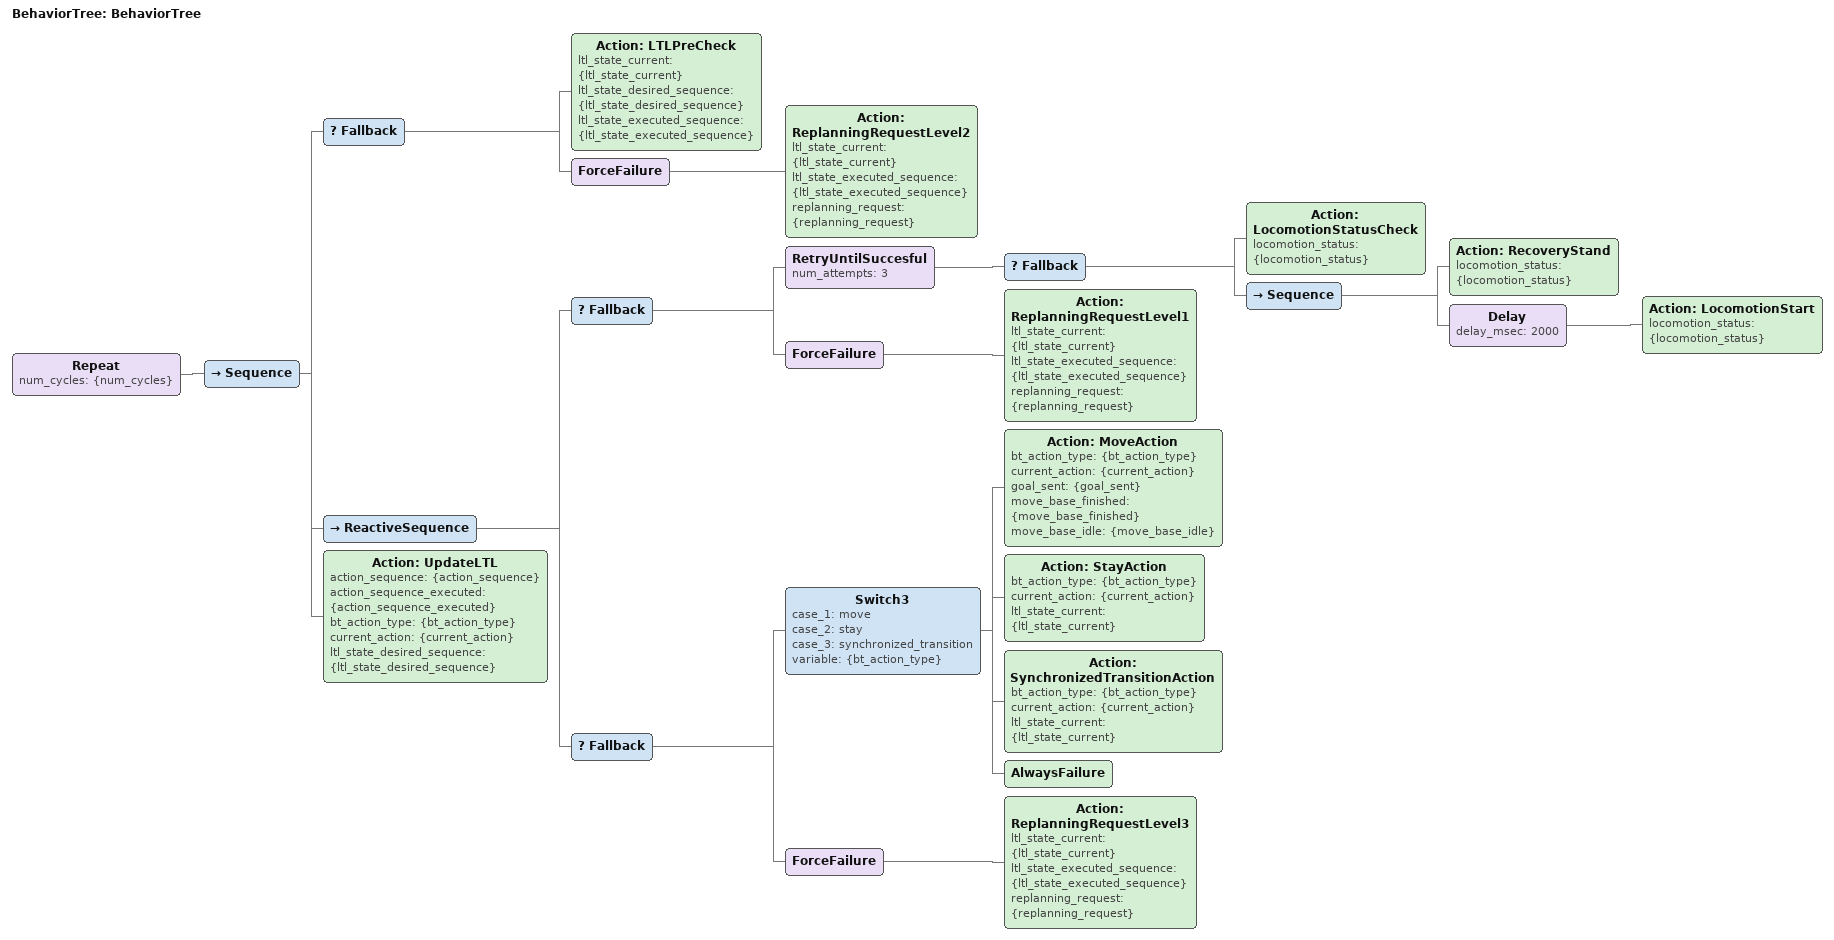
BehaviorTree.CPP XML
<?xml version="1.0"?>
<root main_tree_to_execute="BehaviorTree">
    <BehaviorTree ID="BehaviorTree">
        <Repeat num_cycles="{num_cycles}">
            <Sequence>
                <Fallback>
                    <Action ID="LTLPreCheck" ltl_state_current="{ltl_state_current}" ltl_state_desired_sequence="{ltl_state_desired_sequence}" ltl_state_executed_sequence="{ltl_state_executed_sequence}"/>
                    <ForceFailure>
                        <Action ID="ReplanningRequestLevel2" ltl_state_current="{ltl_state_current}" ltl_state_executed_sequence="{ltl_state_executed_sequence}" replanning_request="{replanning_request}"/>
                    </ForceFailure>
                </Fallback>
                <ReactiveSequence>
                    <Fallback>
                        <RetryUntilSuccesful num_attempts="3">
                            <Fallback>
                                <Action ID="LocomotionStatusCheck" locomotion_status="{locomotion_status}"/>
                                <Sequence>
                                    <Action ID="RecoveryStand" locomotion_status="{locomotion_status}"/>
                                    <Delay delay_msec="2000">
                                        <Action ID="LocomotionStart" locomotion_status="{locomotion_status}"/>
                                    </Delay>
                                </Sequence>
                            </Fallback>
                        </RetryUntilSuccesful>
                        <ForceFailure>
                            <Action ID="ReplanningRequestLevel1" ltl_state_current="{ltl_state_current}" ltl_state_executed_sequence="{ltl_state_executed_sequence}" replanning_request="{replanning_request}"/>
                        </ForceFailure>
                    </Fallback>
                    <Fallback>
                        <Switch3 case_1="move" case_2="stay" case_3="synchronized_transition" variable="{bt_action_type}">
                            <Action ID="MoveAction" bt_action_type="{bt_action_type}" current_action="{current_action}" goal_sent="{goal_sent}" move_base_finished="{move_base_finished}" move_base_idle="{move_base_idle}"/>
                            <Action ID="StayAction" bt_action_type="{bt_action_type}" current_action="{current_action}" ltl_state_current="{ltl_state_current}"/>
                            <Action ID="SynchronizedTransitionAction" bt_action_type="{bt_action_type}" current_action="{current_action}" ltl_state_current="{ltl_state_current}"/>
                            <AlwaysFailure/>
                        </Switch3>
                        <ForceFailure>
                            <Action ID="ReplanningRequestLevel3" ltl_state_current="{ltl_state_current}" ltl_state_executed_sequence="{ltl_state_executed_sequence}" replanning_request="{replanning_request}"/>
                        </ForceFailure>
                    </Fallback>
                </ReactiveSequence>
                <Action ID="UpdateLTL" action_sequence="{action_sequence}" action_sequence_executed="{action_sequence_executed}" bt_action_type="{bt_action_type}" current_action="{current_action}" ltl_state_desired_sequence="{ltl_state_desired_sequence}"/>
            </Sequence>
        </Repeat>
    </BehaviorTree>
</root>
